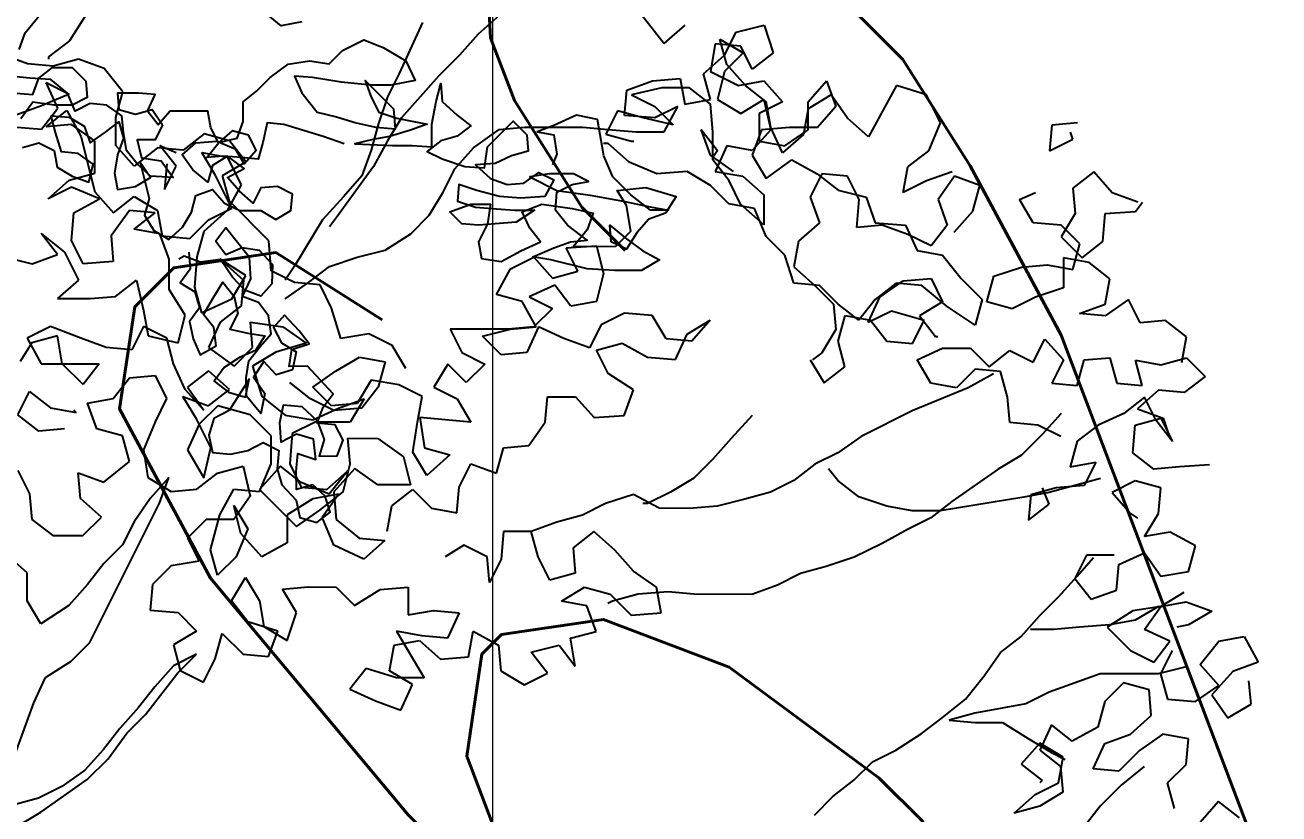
# Model space of a CAD drawing. Header units: millimetres. Extents: x 684983 to 685377, y 990360 to 990509.
# Drawn here: x 685069.724 to 685070.502, y 990430.136 to 990430.626 of the extents above; entities that cross this region are included whole.
import ezdxf

# ---------------------------------------------------------------- set-up
doc = ezdxf.new("R2010")
doc.units = ezdxf.units.MM
doc.header["$PDMODE"] = 35
doc.header["$PDSIZE"] = 0.2
for name, color, linetype in [('dim', 7, 'Continuous'), ('MAHAGONY', 7, 'Continuous'), ('TEAK', 7, 'Continuous')]:
    doc.layers.add(name, color=color, linetype=linetype)
doc.layers.add('grid', color=8, linetype='Continuous', lineweight=9)
doc.layers.add('GRID LEVELS', color=7, linetype='Continuous', lineweight=13)
doc.styles.add('DIM', font='ARIALN.TTF', dxfattribs={"width": 0.8, "height": 1})
doc.styles.get("Standard").update_dxf_attribs({"font": 'RomanS'})
doc.dimstyles.get("Standard").update_dxf_attribs({"dimtxt": 1, "dimasz": 0.18, "dimexe": 0.18, "dimexo": 0.0625, "dimgap": 0.09, "dimtad": 0, "dimrnd": 0.05, "dimzin": 0, "dimdsep": 46, "dimtxsty": 'DIM', "dimcen": 0.09, "dimse1": 1, "dimse2": 1, "dimsd1": 1, "dimsd2": 1, "dimadec": 0, "dimazin": 0, "dimtfac": 1, "dimtix": 1, "dimtofl": 0, "dimtmove": 2, "dimatfit": 3, "dimfxl": 0, "dimtolj": 1, "dimtzin": 0, "dimarcsym": 0})

# ---------------------------------------------------------------- blocks, each defined once
blk = doc.blocks.new('*D25')
at = {"layer": 'Defpoints', "color": 0, "transparency": 16777216}
for p in [(685072.801, 990433.898), (685069.954, 990423.491), (685070.80081, 990423.25934)]:
    blk.add_point(p, dxfattribs=at)
at = {"layer": 'dim', "color": 0, "transparency": 16777216, "insert": (685072.22431, 990428.46284), "char_height": 1, "attachment_point": 5, "rotation": 74.70017, "style": 'DIM'}
blk.add_mtext('\\A1;10.80', dxfattribs=at)
blk = doc.blocks.new('TREE30')
at = {"color": 105, "flags": 128}
blk.add_lwpolyline([(0.33594, 1.70127), (0.32227, 1.69856), (0.31247, 1.70657)], dxfattribs=at)
at = {"color": 15, "flags": 128}
blk.add_lwpolyline([(0.14852, 1.68292), (0.15251, 1.69393), (0.16051, 1.70395), (0.16751, 1.71396), (0.1735, 1.72398), (0.1895, 1.74201), (0.1985, 1.75002), (0.2065, 1.75804), (0.2125, 1.76805), (0.21549, 1.77906), (0.22148, 1.79008), (0.22848, 1.79909), (0.23748, 1.80811), (0.24748, 1.81512), (0.25649, 1.82214), (0.26649, 1.82815), (0.27849, 1.83216), (0.28951, 1.83117), (0.30151, 1.83319), (0.31352, 1.8372), (0.32453, 1.83521), (0.33154, 1.83121)], dxfattribs=at)
at = {"color": 3, "flags": 128}
for points in [[(0.36408, 1.62021), (0.35006, 1.6252), (0.32403, 1.63318), (0.31302, 1.63417), (0.31003, 1.62116), (0.30704, 1.61015), (0.29603, 1.61114), (0.28402, 1.61213), (0.27301, 1.61112), (0.28101, 1.62113), (0.29302, 1.62415), (0.29701, 1.63516), (0.297, 1.64817), (0.306, 1.65519), (0.315, 1.6642), (0.327, 1.67322), (0.34101, 1.67524), (0.35402, 1.67325), (0.36302, 1.68226), (0.37703, 1.68928), (0.39004, 1.68429), (0.40506, 1.67529), (0.41108, 1.66229), (0.39507, 1.65927), (0.38206, 1.65926), (0.36204, 1.66124), (0.34302, 1.66423), (0.33101, 1.66522), (0.33603, 1.65421), (0.34605, 1.64121), (0.35906, 1.63822), (0.37207, 1.63423), (0.38509, 1.63124), (0.3981, 1.63025), (0.39709, 1.64326), (0.37805, 1.66226), (0.38207, 1.65125), (0.38708, 1.64125), (0.39909, 1.63726), (0.41912, 1.63327), (0.40811, 1.62926), (0.3941, 1.62524), (0.38309, 1.62323), (0.37109, 1.62022), (0.39611, 1.61924), (0.40912, 1.61925), (0.42213, 1.61826), (0.42212, 1.63327), (0.42511, 1.64829), (0.4281, 1.6603), (0.42911, 1.64829), (0.43913, 1.63929), (0.44814, 1.6323), (0.43914, 1.62528), (0.42813, 1.62227), (0.41913, 1.61526), (0.42914, 1.61026), (0.44416, 1.60527), (0.45717, 1.60428), (0.45916, 1.6183), (0.47616, 1.63533), (0.48518, 1.62633), (0.48619, 1.61532), (0.47518, 1.6123), (0.46418, 1.60729), (0.45117, 1.60628), (0.46118, 1.59728), (0.4722, 1.59329), (0.48321, 1.5943), (0.49321, 1.60131), (0.50322, 1.59632), (0.49723, 1.5853), (0.48121, 1.58429), (0.4672, 1.58527), (0.45218, 1.58926), (0.44017, 1.59326), (0.43918, 1.58225), (0.45119, 1.57825), (0.46521, 1.57727), (0.47722, 1.57628), (0.49023, 1.57629), (0.47822, 1.56827), (0.46421, 1.56726), (0.45321, 1.56625), (0.4422, 1.56724), (0.43418, 1.57524), (0.44819, 1.58025), (0.4612, 1.58026), (0.45921, 1.56725), (0.45322, 1.55524), (0.45523, 1.54423), (0.46824, 1.54224), (0.48124, 1.54926), (0.49425, 1.55527), (0.48724, 1.56427), (0.48222, 1.57528), (0.49523, 1.5803), (0.51525, 1.57731), (0.52926, 1.57432), (0.52527, 1.56331), (0.51627, 1.55229), (0.5443, 1.55232), (0.55429, 1.56233), (0.55128, 1.57935), (0.54526, 1.58935), (0.56428, 1.59137), (0.5843, 1.58538), (0.5773, 1.57437), (0.5663, 1.57035), (0.5583, 1.56134), (0.5513, 1.55032), (0.54129, 1.55532), (0.54028, 1.56633), (0.5513, 1.55733), (0.56231, 1.54933), (0.57333, 1.54334), (0.56132, 1.53632), (0.54331, 1.5363), (0.52529, 1.53729), (0.50127, 1.54327), (0.48926, 1.54526), (0.50326, 1.55128), (0.51427, 1.55529), (0.52528, 1.5563), (0.51226, 1.5663), (0.50424, 1.5763), (0.50523, 1.58831), (0.51523, 1.59333), (0.52624, 1.59534), (0.51623, 1.60033), (0.50021, 1.60032), (0.4872, 1.5983), (0.50523, 1.58931), (0.52725, 1.58633), (0.54927, 1.58235), (0.56829, 1.57836), (0.5793, 1.57637), (0.56729, 1.57636), (0.55427, 1.58635), (0.54225, 1.59835), (0.53623, 1.61236), (0.53221, 1.63638), (0.51819, 1.63937), (0.50319, 1.63235), (0.49218, 1.62833), (0.50319, 1.62634), (0.50521, 1.61333), (0.50221, 1.60632)], [(0.15058, 1.61787), (0.16159, 1.62088), (0.1716, 1.61588), (0.17361, 1.60488), (0.18363, 1.59888), (0.19464, 1.59489), (0.19763, 1.6069), (0.18762, 1.6139), (0.17661, 1.61489), (0.17259, 1.62789), (0.16958, 1.6389), (0.18159, 1.63791), (0.1916, 1.63192), (0.19562, 1.62091), (0.20562, 1.62793), (0.21462, 1.63494), (0.21763, 1.62393), (0.21364, 1.61292), (0.21165, 1.60091), (0.21366, 1.5899), (0.22567, 1.59191), (0.23567, 1.59793), (0.22866, 1.60793), (0.23468, 1.58391), (0.23169, 1.5729), (0.23771, 1.5629), (0.24772, 1.5569), (0.25672, 1.56492), (0.26272, 1.57493), (0.26571, 1.58594), (0.27671, 1.58996), (0.28473, 1.58096), (0.29474, 1.57596), (0.30875, 1.57598), (0.31877, 1.56998), (0.32877, 1.57599), (0.32976, 1.587), (0.31975, 1.592), (0.30874, 1.59099), (0.30375, 1.58097), (0.29473, 1.58897), (0.28672, 1.59797), (0.29772, 1.60399), (0.2867, 1.61199), (0.2767, 1.60597), (0.27371, 1.59496), (0.26369, 1.60296), (0.25668, 1.61296), (0.26568, 1.62097), (0.27969, 1.62199), (0.2917, 1.61699), (0.29772, 1.60699), (0.30572, 1.61601), (0.3007, 1.62601), (0.28969, 1.629), (0.28069, 1.62099), (0.27568, 1.63099), (0.27366, 1.642), (0.24864, 1.64198), (0.24064, 1.63296), (0.23363, 1.64196), (0.23862, 1.65298), (0.22761, 1.65397), (0.2136, 1.65395), (0.21461, 1.64295), (0.22563, 1.63995), (0.23663, 1.64297), (0.24365, 1.63296), (0.23865, 1.62295), (0.22664, 1.62294), (0.22966, 1.61093), (0.24267, 1.60894), (0.25069, 1.59794), (0.23567, 1.59893), (0.22666, 1.60693), (0.21964, 1.61593), (0.21763, 1.62794), (0.21662, 1.63894), (0.2066, 1.64594), (0.19559, 1.64693), (0.18559, 1.64192), (0.18057, 1.65392), (0.16956, 1.66292), (0.15554, 1.66391), (0.14453, 1.6649)], [(0.14655, 1.65389), (0.15756, 1.6529), (0.16155, 1.66392), (0.17055, 1.67093), (0.18356, 1.67094), (0.19258, 1.66194), (0.19359, 1.65093), (0.18358, 1.64592), (0.17157, 1.64591), (0.15756, 1.6479), (0.14956, 1.63688)], [(0.26091, 1.5485), (0.26193, 1.53714), (0.25524, 1.52817), (0.26494, 1.52216), (0.2681, 1.51143), (0.26141, 1.50246), (0.26384, 1.49104), (0.26842, 1.48026), (0.27925, 1.48625), (0.27755, 1.49835), (0.27078, 1.50708), (0.27757, 1.51888), (0.28358, 1.52858), (0.29103, 1.51911), (0.29346, 1.5077), (0.28814, 1.49726), (0.30009, 1.49472), (0.31135, 1.4929), (0.30535, 1.4832), (0.29456, 1.47863), (0.28441, 1.4719), (0.27772, 1.46293), (0.28737, 1.45551), (0.29859, 1.45228), (0.30114, 1.46423), (0.28766, 1.44346), (0.27755, 1.43815), (0.27433, 1.42694), (0.27676, 1.41552), (0.28875, 1.41439), (0.30017, 1.41682), (0.31027, 1.42213), (0.32071, 1.4168), (0.31957, 1.4048), (0.32274, 1.39407), (0.33229, 1.38382), (0.33472, 1.3724), (0.34593, 1.36917), (0.35467, 1.37595), (0.35151, 1.38668), (0.34327, 1.39405), (0.33254, 1.39089), (0.33226, 1.40294), (0.33339, 1.41494), (0.34529, 1.41098), (0.34364, 1.42449), (0.33242, 1.42772), (0.32232, 1.42241), (0.32135, 1.43519), (0.3239, 1.44714), (0.3359, 1.44601), (0.34618, 1.43644), (0.35071, 1.42424), (0.34748, 1.41302), (0.35953, 1.41331), (0.36344, 1.42379), (0.35813, 1.43389), (0.34613, 1.43502), (0.35004, 1.44551), (0.35673, 1.45448), (0.33968, 1.47278), (0.32763, 1.4725), (0.32944, 1.48377), (0.34091, 1.48761), (0.33414, 1.49635), (0.32458, 1.5066), (0.31721, 1.49836), (0.32252, 1.48826), (0.33222, 1.48225), (0.32968, 1.4703), (0.31894, 1.46714), (0.31075, 1.47593), (0.30401, 1.46555), (0.31142, 1.45466), (0.30882, 1.4413), (0.29932, 1.45296), (0.29904, 1.46501), (0.30085, 1.47628), (0.30827, 1.48593), (0.31565, 1.49417), (0.31395, 1.50627), (0.30718, 1.515), (0.29669, 1.51891), (0.30207, 1.53076), (0.30115, 1.54496), (0.29233, 1.55589), (0.28556, 1.56463), (0.27887, 1.55566), (0.28564, 1.54692), (0.29643, 1.5515), (0.30769, 1.54969), (0.31656, 1.54017), (0.31611, 1.52744), (0.30874, 1.5192), (0.29826, 1.52311), (0.29007, 1.5319), (0.28198, 1.54351), (0.26847, 1.54186), (0.25798, 1.54577), (0.25437, 1.54378)]]:
    blk.add_lwpolyline(points, dxfattribs=at)
blk = doc.blocks.new('A$C25655A80')
at = {"color": 62}
for p, q in [((0.44681, 1.88855), (0.46025, 1.87123)), ((0.2209, 1.88299), (0.21416, 1.87242)), ((0.36029, 1.87998), (0.35065, 1.85884)), ((0.39201, 1.88283), (0.38335, 1.87515)), ((0.46025, 1.87123), (0.46891, 1.87892)), ((0.49006, 1.87601), (0.5016, 1.87889)), ((0.5016, 1.87889), (0.50543, 1.86735)), ((0.38335, 1.87515), (0.37565, 1.8665)), ((0.48333, 1.87314), (0.49293, 1.86736)), ((0.4862, 1.86256), (0.48333, 1.87314)), ((0.48524, 1.8664), (0.49006, 1.87601)), ((0.21416, 1.87242), (0.2055, 1.8657)), ((0.4814, 1.87121), (0.47947, 1.85968)), ((0.49198, 1.87024), (0.4814, 1.87121)), ((0.49677, 1.86063), (0.49198, 1.87024)), ((0.19685, 1.86282), (0.18628, 1.86668)), ((0.20742, 1.86185), (0.19685, 1.86282)), ((0.2055, 1.8657), (0.2055, 1.86474)), ((0.218, 1.86473), (0.20742, 1.86185)), ((0.22857, 1.86087), (0.218, 1.86473)), ((0.37565, 1.8665), (0.367, 1.85786)), ((0.47658, 1.85872), (0.48524, 1.8664)), ((0.49293, 1.86736), (0.48524, 1.85968)), ((0.50543, 1.86735), (0.49677, 1.86063)), ((0.23625, 1.85125), (0.22857, 1.86087)), ((0.35065, 1.85884), (0.34584, 1.84923)), ((0.367, 1.85786), (0.3516, 1.84057)), ((0.47946, 1.84814), (0.47658, 1.85872)), ((0.47947, 1.85968), (0.491, 1.8539)), ((0.48524, 1.85968), (0.48234, 1.84814)), ((0.49388, 1.8539), (0.4862, 1.86256)), ((0.20453, 1.85513), (0.21414, 1.85031)), ((0.20933, 1.84455), (0.20453, 1.85513)), ((0.44486, 1.85202), (0.45543, 1.85586)), ((0.45928, 1.85297), (0.44678, 1.8501)), ((0.45543, 1.85586), (0.46697, 1.85681)), ((0.47081, 1.85296), (0.45928, 1.85297)), ((0.46697, 1.85681), (0.46888, 1.84623)), ((0.47946, 1.84622), (0.47081, 1.85296)), ((0.491, 1.8539), (0.50158, 1.85582)), ((0.50253, 1.84716), (0.49388, 1.8539)), ((0.50158, 1.85582), (0.50926, 1.84716)), ((0.51983, 1.84715), (0.52753, 1.85579)), ((0.52753, 1.85579), (0.53137, 1.84521)), ((0.55637, 1.85384), (0.54481, 1.8327)), ((0.56886, 1.84999), (0.55637, 1.85384)), ((0.21414, 1.85031), (0.2026, 1.84551)), ((0.23336, 1.84068), (0.23625, 1.85125)), ((0.34584, 1.84923), (0.34198, 1.8377)), ((0.44388, 1.84145), (0.44486, 1.85202)), ((0.44678, 1.8501), (0.45638, 1.84528)), ((0.46888, 1.84623), (0.47946, 1.84814)), ((0.48234, 1.84814), (0.49195, 1.84237)), ((0.49195, 1.84237), (0.50157, 1.84812)), ((0.50926, 1.84716), (0.49964, 1.84236)), ((0.50157, 1.84812), (0.50444, 1.83563)), ((0.50444, 1.83659), (0.50253, 1.84716)), ((0.51982, 1.83561), (0.51983, 1.84715)), ((0.52945, 1.85002), (0.51983, 1.84426)), ((0.53617, 1.8404), (0.52945, 1.85002)), ((0.57462, 1.83844), (0.56886, 1.84999)), ((0.2026, 1.84551), (0.19202, 1.84168)), ((0.20259, 1.8359), (0.20933, 1.84455)), ((0.20452, 1.83686), (0.21317, 1.84358)), ((0.21317, 1.84358), (0.21893, 1.833)), ((0.441, 1.84337), (0.43619, 1.83376)), ((0.45157, 1.84048), (0.441, 1.84337)), ((0.45638, 1.84528), (0.46407, 1.83758)), ((0.466, 1.84527), (0.45638, 1.84048)), ((0.46022, 1.8347), (0.466, 1.84527)), ((0.48041, 1.83469), (0.47946, 1.84622)), ((0.49964, 1.84236), (0.49963, 1.83082)), ((0.51983, 1.84426), (0.5179, 1.83369)), ((0.53137, 1.84521), (0.52367, 1.83657)), ((0.18914, 1.83688), (0.20259, 1.8359)), ((0.21509, 1.83781), (0.20452, 1.83686)), ((0.2247, 1.83107), (0.21509, 1.83781)), ((0.23335, 1.82914), (0.23336, 1.84068)), ((0.34198, 1.8377), (0.33909, 1.82712)), ((0.3516, 1.84057), (0.34582, 1.83096)), ((0.45638, 1.84048), (0.44388, 1.84145)), ((0.46407, 1.83758), (0.45157, 1.84048)), ((0.54481, 1.8327), (0.53617, 1.8404)), ((0.5698, 1.82691), (0.57462, 1.83844)), ((0.62076, 1.83744), (0.61979, 1.82687)), ((0.63134, 1.83839), (0.62076, 1.83744)), ((0.21893, 1.833), (0.22468, 1.80993)), ((0.26988, 1.83392), (0.26122, 1.8272)), ((0.28045, 1.83102), (0.26988, 1.83392)), ((0.38139, 1.82805), (0.39197, 1.83573)), ((0.39197, 1.83573), (0.40254, 1.83668)), ((0.40254, 1.83668), (0.42658, 1.83666)), ((0.42658, 1.83666), (0.43715, 1.83569)), ((0.43619, 1.83376), (0.44676, 1.83087)), ((0.43715, 1.83569), (0.44868, 1.83471)), ((0.44868, 1.83471), (0.46022, 1.8347)), ((0.4756, 1.83565), (0.48232, 1.82699)), ((0.47944, 1.82507), (0.4756, 1.83565)), ((0.4804, 1.82315), (0.48041, 1.83469)), ((0.50444, 1.83563), (0.49674, 1.82698)), ((0.5006, 1.83563), (0.49674, 1.82506)), ((0.51213, 1.83658), (0.5006, 1.83563)), ((0.50924, 1.82601), (0.50444, 1.83659)), ((0.5179, 1.83369), (0.50924, 1.82601)), ((0.5102, 1.82889), (0.51982, 1.83561)), ((0.52367, 1.83657), (0.51213, 1.83658)), ((0.61979, 1.82687), (0.62941, 1.83167)), ((0.62941, 1.83167), (0.62845, 1.83455)), ((0.22469, 1.81762), (0.2247, 1.83107)), ((0.24103, 1.82049), (0.23335, 1.82914)), ((0.25065, 1.82817), (0.24103, 1.82049)), ((0.26122, 1.8272), (0.25065, 1.82817)), ((0.25161, 1.82913), (0.25834, 1.82624)), ((0.25833, 1.82047), (0.25161, 1.82913)), ((0.28717, 1.82237), (0.28045, 1.83102)), ((0.33909, 1.82712), (0.33523, 1.81655)), ((0.34582, 1.83096), (0.34004, 1.82039)), ((0.37369, 1.8194), (0.38139, 1.82805)), ((0.43714, 1.82992), (0.43522, 1.82992)), ((0.44579, 1.82222), (0.43714, 1.82992)), ((0.44676, 1.83087), (0.44772, 1.83087)), ((0.48232, 1.82699), (0.4804, 1.82411)), ((0.48617, 1.82891), (0.48135, 1.81834)), ((0.49674, 1.82698), (0.48617, 1.82891)), ((0.49963, 1.83082), (0.5102, 1.82889)), ((0.56114, 1.82019), (0.5698, 1.82691)), ((0.25449, 1.82143), (0.25352, 1.81086)), ((0.26891, 1.82623), (0.27949, 1.8243)), ((0.27467, 1.81661), (0.26891, 1.82623)), ((0.27756, 1.81661), (0.28717, 1.82237)), ((0.27949, 1.8243), (0.28524, 1.81275)), ((0.45732, 1.8174), (0.44579, 1.82222)), ((0.48904, 1.81834), (0.47944, 1.82507)), ((0.48712, 1.81449), (0.4804, 1.82315)), ((0.49674, 1.82506), (0.5025, 1.81544)), ((0.5025, 1.81544), (0.51308, 1.82312)), ((0.51308, 1.82312), (0.52365, 1.81734)), ((0.21411, 1.81474), (0.22469, 1.81762)), ((0.25352, 1.81086), (0.25833, 1.82047)), ((0.28139, 1.80315), (0.27467, 1.81661)), ((0.28043, 1.80603), (0.27756, 1.81661)), ((0.34004, 1.82039), (0.32464, 1.79926)), ((0.33523, 1.81655), (0.32754, 1.80791)), ((0.36887, 1.80979), (0.37369, 1.8194)), ((0.46982, 1.81835), (0.45732, 1.8174)), ((0.47943, 1.81258), (0.46982, 1.81835)), ((0.48135, 1.81834), (0.49289, 1.81641)), ((0.49289, 1.81641), (0.50153, 1.80871)), ((0.52557, 1.81734), (0.52076, 1.80773)), ((0.52365, 1.81734), (0.5323, 1.81061)), ((0.53615, 1.81637), (0.52557, 1.81734)), ((0.54094, 1.80675), (0.53615, 1.81637)), ((0.55921, 1.80962), (0.56114, 1.82019)), ((0.57941, 1.81825), (0.56883, 1.81442)), ((0.58037, 1.81633), (0.57363, 1.80672)), ((0.59094, 1.81247), (0.58037, 1.81633)), ((0.63805, 1.8182), (0.62939, 1.81148)), ((0.64573, 1.80954), (0.63805, 1.8182)), ((0.20545, 1.80706), (0.21411, 1.81474)), ((0.21507, 1.81186), (0.20545, 1.80706)), ((0.2266, 1.80704), (0.21507, 1.81186)), ((0.28524, 1.81275), (0.27947, 1.80219)), ((0.48711, 1.80488), (0.47943, 1.81258)), ((0.49192, 1.80487), (0.48712, 1.81449)), ((0.56883, 1.81442), (0.55921, 1.80962)), ((0.58804, 1.8019), (0.59094, 1.81247)), ((0.62939, 1.81148), (0.63034, 1.8009)), ((0.21602, 1.80128), (0.2266, 1.80704)), ((0.22468, 1.80993), (0.23236, 1.80127)), ((0.23236, 1.80127), (0.24102, 1.80799)), ((0.24102, 1.80799), (0.25063, 1.80221)), ((0.29676, 1.78967), (0.28043, 1.80603)), ((0.32754, 1.80791), (0.31888, 1.7983)), ((0.3631, 1.80019), (0.36887, 1.80979)), ((0.50153, 1.80871), (0.50152, 1.79621)), ((0.52076, 1.80773), (0.52459, 1.79715)), ((0.5323, 1.81061), (0.54383, 1.80771)), ((0.53997, 1.79522), (0.54094, 1.80675)), ((0.54383, 1.80771), (0.54766, 1.79713)), ((0.57363, 1.80672), (0.57746, 1.79614)), ((0.60727, 1.80669), (0.61401, 1.80957)), ((0.61303, 1.79707), (0.60727, 1.80669)), ((0.6563, 1.80569), (0.64573, 1.80954)), ((0.65533, 1.80184), (0.65822, 1.80568)), ((0.21505, 1.78975), (0.21602, 1.80128)), ((0.23909, 1.80222), (0.23139, 1.79166)), ((0.24966, 1.80125), (0.23909, 1.80222)), ((0.24101, 1.79453), (0.24966, 1.80125)), ((0.25063, 1.80221), (0.25254, 1.79164)), ((0.27947, 1.80219), (0.26984, 1.79354)), ((0.27177, 1.79835), (0.28139, 1.80315)), ((0.49768, 1.80295), (0.48711, 1.80488)), ((0.50152, 1.79621), (0.49192, 1.80487)), ((0.50248, 1.79141), (0.49768, 1.80295)), ((0.58035, 1.79326), (0.58804, 1.8019)), ((0.63034, 1.8009), (0.62456, 1.7913)), ((0.64187, 1.78936), (0.64284, 1.80089)), ((0.64284, 1.80089), (0.65533, 1.80184)), ((0.26407, 1.79066), (0.27177, 1.79835)), ((0.31888, 1.7983), (0.30732, 1.77909)), ((0.32464, 1.79926), (0.32176, 1.79542)), ((0.3554, 1.7925), (0.3631, 1.80019)), ((0.52459, 1.79715), (0.51593, 1.78947)), ((0.55055, 1.79617), (0.53997, 1.79522)), ((0.54766, 1.79713), (0.56016, 1.79616)), ((0.56112, 1.79231), (0.55055, 1.79617)), ((0.56016, 1.79616), (0.56496, 1.78558)), ((0.57746, 1.79614), (0.57073, 1.7875)), ((0.62457, 1.7961), (0.61303, 1.79707)), ((0.63225, 1.7884), (0.62457, 1.7961)), ((0.20255, 1.79264), (0.21216, 1.78494)), ((0.20927, 1.78398), (0.20255, 1.79264)), ((0.23139, 1.79166), (0.23234, 1.78108)), ((0.25158, 1.7926), (0.24101, 1.79453)), ((0.25541, 1.78202), (0.25158, 1.7926)), ((0.25254, 1.79164), (0.26407, 1.79066)), ((0.26984, 1.79354), (0.26695, 1.78297)), ((0.34482, 1.78578), (0.3554, 1.7925)), ((0.51016, 1.78371), (0.50248, 1.79141)), ((0.57073, 1.7875), (0.56112, 1.79231)), ((0.62456, 1.7913), (0.63321, 1.78264)), ((0.21216, 1.78494), (0.21792, 1.7734)), ((0.21985, 1.78013), (0.21505, 1.78975)), ((0.29771, 1.77717), (0.29676, 1.78967)), ((0.33328, 1.78291), (0.34482, 1.78578)), ((0.4198, 1.78668), (0.4323, 1.78763)), ((0.4246, 1.77706), (0.4198, 1.78668)), ((0.4323, 1.78763), (0.43517, 1.77609)), ((0.51593, 1.78947), (0.514, 1.7789)), ((0.56496, 1.78558), (0.57553, 1.78365)), ((0.62936, 1.77783), (0.63225, 1.7884)), ((0.63321, 1.78264), (0.64187, 1.78936)), ((0.18716, 1.78304), (0.1987, 1.78015)), ((0.1987, 1.78015), (0.20927, 1.78398)), ((0.23234, 1.78108), (0.21985, 1.78013)), ((0.2554, 1.76952), (0.25541, 1.78202)), ((0.26695, 1.78297), (0.26598, 1.77047)), ((0.27656, 1.782), (0.28617, 1.77334)), ((0.28713, 1.77526), (0.27656, 1.782)), ((0.32174, 1.77908), (0.33328, 1.78291)), ((0.39672, 1.77805), (0.40634, 1.78284)), ((0.40634, 1.78284), (0.41402, 1.77418)), ((0.514, 1.77217), (0.51016, 1.78371)), ((0.57553, 1.78365), (0.58321, 1.77403)), ((0.60821, 1.77881), (0.61879, 1.77976)), ((0.61879, 1.77976), (0.62936, 1.77783)), ((0.62552, 1.78264), (0.62551, 1.77015)), ((0.63609, 1.78071), (0.62552, 1.78264)), ((0.64473, 1.77397), (0.63609, 1.78071)), ((0.28136, 1.76565), (0.28713, 1.77526)), ((0.30732, 1.77236), (0.29771, 1.77717)), ((0.30732, 1.77909), (0.30347, 1.77332)), ((0.31308, 1.77235), (0.32174, 1.77908)), ((0.39095, 1.76748), (0.39672, 1.77805)), ((0.41402, 1.77418), (0.4246, 1.77706)), ((0.43517, 1.77609), (0.43228, 1.76455)), ((0.514, 1.7789), (0.52265, 1.7712)), ((0.59378, 1.76441), (0.59667, 1.77498)), ((0.59667, 1.77498), (0.60821, 1.77881)), ((0.21792, 1.7734), (0.20926, 1.76572)), ((0.23329, 1.76666), (0.24195, 1.77338)), ((0.24195, 1.77338), (0.24482, 1.76088)), ((0.26212, 1.75894), (0.2554, 1.76952)), ((0.26598, 1.77047), (0.26885, 1.7599)), ((0.28617, 1.77334), (0.2852, 1.76277)), ((0.30347, 1.76563), (0.31308, 1.77235)), ((0.31789, 1.77139), (0.30732, 1.77236)), ((0.32269, 1.76177), (0.31789, 1.77139)), ((0.41498, 1.7713), (0.4044, 1.7665)), ((0.4217, 1.76264), (0.41498, 1.7713)), ((0.52457, 1.7712), (0.514, 1.77217)), ((0.52265, 1.7712), (0.53033, 1.7635)), ((0.53225, 1.7635), (0.52457, 1.7712)), ((0.55629, 1.77213), (0.54764, 1.76541)), ((0.54956, 1.76637), (0.55918, 1.77309)), ((0.56687, 1.77116), (0.55629, 1.77213)), ((0.55918, 1.77309), (0.57071, 1.77404)), ((0.57743, 1.7625), (0.56687, 1.77116)), ((0.57071, 1.77404), (0.57551, 1.76442)), ((0.58321, 1.77403), (0.59186, 1.76537)), ((0.62551, 1.77015), (0.61397, 1.76631)), ((0.6428, 1.7634), (0.64473, 1.77397)), ((0.20926, 1.76572), (0.22272, 1.76571)), ((0.22272, 1.76571), (0.23329, 1.76666)), ((0.26885, 1.7599), (0.28136, 1.76565)), ((0.40152, 1.76458), (0.39095, 1.76748)), ((0.40727, 1.754), (0.40152, 1.76458)), ((0.4044, 1.7665), (0.41401, 1.76169)), ((0.43228, 1.76455), (0.4217, 1.76264)), ((0.54764, 1.76541), (0.5409, 1.75676)), ((0.54474, 1.7558), (0.54956, 1.76637)), ((0.57551, 1.76442), (0.56589, 1.75866)), ((0.59186, 1.76537), (0.58896, 1.7548)), ((0.60435, 1.76151), (0.59378, 1.76441)), ((0.61397, 1.76631), (0.60435, 1.76151)), ((0.65242, 1.76531), (0.6428, 1.75859)), ((0.65722, 1.7557), (0.65242, 1.76531)), ((0.24482, 1.76088), (0.24673, 1.75031)), ((0.25923, 1.74741), (0.26212, 1.75894)), ((0.2852, 1.76277), (0.27654, 1.75605)), ((0.32652, 1.74927), (0.32269, 1.76177)), ((0.41401, 1.76169), (0.40631, 1.754)), ((0.44381, 1.75974), (0.43419, 1.75494)), ((0.45534, 1.75877), (0.44381, 1.75974)), ((0.53033, 1.7635), (0.53128, 1.75293)), ((0.5409, 1.75676), (0.53225, 1.7635)), ((0.55436, 1.7606), (0.54474, 1.7558)), ((0.56781, 1.75674), (0.55436, 1.7606)), ((0.58896, 1.7548), (0.57743, 1.7625)), ((0.63222, 1.75957), (0.6428, 1.7634)), ((0.6428, 1.75859), (0.63222, 1.75957)), ((0.20636, 1.75419), (0.19675, 1.74939)), ((0.21886, 1.74937), (0.20636, 1.75419)), ((0.24482, 1.75415), (0.24, 1.74454)), ((0.25442, 1.74934), (0.24482, 1.75415)), ((0.27654, 1.75605), (0.27172, 1.74548)), ((0.28904, 1.75603), (0.30249, 1.7541)), ((0.28999, 1.74546), (0.28904, 1.75603)), ((0.30249, 1.7541), (0.3121, 1.74736)), ((0.40631, 1.754), (0.39574, 1.75305)), ((0.3967, 1.75305), (0.40727, 1.754)), ((0.40824, 1.754), (0.40342, 1.74343)), ((0.41881, 1.74919), (0.40824, 1.754)), ((0.43419, 1.75494), (0.42938, 1.74533)), ((0.4611, 1.74915), (0.45534, 1.75877)), ((0.46976, 1.75106), (0.47938, 1.75682)), ((0.47938, 1.75682), (0.47168, 1.74818)), ((0.53224, 1.74812), (0.53513, 1.75869)), ((0.53513, 1.75869), (0.5457, 1.75676)), ((0.5457, 1.75676), (0.55243, 1.7481)), ((0.563, 1.74713), (0.56781, 1.75674)), ((0.56589, 1.75866), (0.57262, 1.75001)), ((0.66779, 1.75665), (0.65722, 1.7557)), ((0.67644, 1.74991), (0.66779, 1.75665)), ((0.19675, 1.74939), (0.2025, 1.73881)), ((0.20924, 1.75034), (0.19867, 1.74747)), ((0.21116, 1.7388), (0.20924, 1.75034)), ((0.22943, 1.74551), (0.21886, 1.74937)), ((0.24673, 1.75031), (0.25923, 1.74741)), ((0.2573, 1.73876), (0.25442, 1.74934)), ((0.33806, 1.75118), (0.32652, 1.74927)), ((0.34767, 1.74637), (0.33806, 1.75118)), ((0.37171, 1.75307), (0.3765, 1.74346)), ((0.39574, 1.75305), (0.37171, 1.75307)), ((0.38516, 1.75018), (0.3967, 1.75305)), ((0.39284, 1.74248), (0.38516, 1.75018)), ((0.42938, 1.74533), (0.41881, 1.74919)), ((0.47168, 1.74818), (0.4611, 1.74915)), ((0.46494, 1.74049), (0.46976, 1.75106)), ((0.53128, 1.75293), (0.52551, 1.74332)), ((0.57262, 1.75001), (0.57358, 1.75001)), ((0.61298, 1.7394), (0.6178, 1.749)), ((0.6178, 1.749), (0.62548, 1.74035)), ((0.6745, 1.73934), (0.67644, 1.74991)), ((0.19867, 1.74747), (0.19385, 1.73978)), ((0.24, 1.74454), (0.22943, 1.74551)), ((0.27172, 1.74548), (0.28229, 1.73778)), ((0.28229, 1.73778), (0.28999, 1.74546)), ((0.2996, 1.74353), (0.28998, 1.73777)), ((0.3121, 1.74736), (0.2996, 1.74353)), ((0.35343, 1.73675), (0.34767, 1.74637)), ((0.3765, 1.74346), (0.38611, 1.73864)), ((0.40342, 1.74343), (0.39284, 1.74248)), ((0.43226, 1.74437), (0.44284, 1.74724)), ((0.43706, 1.73475), (0.43226, 1.74437)), ((0.44284, 1.74724), (0.45341, 1.74146)), ((0.53511, 1.73754), (0.53224, 1.74812)), ((0.55243, 1.7481), (0.563, 1.74713)), ((0.56492, 1.7404), (0.57549, 1.7452)), ((0.57549, 1.7452), (0.58703, 1.74519)), ((0.58703, 1.74519), (0.59471, 1.73749)), ((0.59471, 1.73749), (0.60337, 1.74421)), ((0.60337, 1.74421), (0.61298, 1.7394)), ((0.2025, 1.73881), (0.22654, 1.73879)), ((0.2198, 1.73014), (0.21116, 1.7388)), ((0.22654, 1.73879), (0.2198, 1.73014)), ((0.26209, 1.72818), (0.2573, 1.73876)), ((0.32459, 1.73581), (0.3342, 1.74157)), ((0.3342, 1.74157), (0.34478, 1.73964)), ((0.34478, 1.73964), (0.34188, 1.72907)), ((0.37073, 1.73866), (0.36495, 1.72905)), ((0.37841, 1.73096), (0.37073, 1.73866)), ((0.38611, 1.73864), (0.37841, 1.73096)), ((0.45341, 1.74146), (0.46494, 1.74049)), ((0.5207, 1.74044), (0.52646, 1.73082)), ((0.52551, 1.74332), (0.52166, 1.74044)), ((0.57068, 1.73078), (0.56492, 1.7404)), ((0.62548, 1.74035), (0.62066, 1.73074)), ((0.63124, 1.72977), (0.63413, 1.74034)), ((0.63413, 1.74034), (0.6447, 1.74129)), ((0.6447, 1.74129), (0.64758, 1.73071)), ((0.65528, 1.74032), (0.66585, 1.73839)), ((0.65815, 1.72974), (0.65528, 1.74032)), ((0.66585, 1.73839), (0.67643, 1.74126)), ((0.67643, 1.74126), (0.68411, 1.73356)), ((0.23229, 1.72436), (0.23903, 1.73301)), ((0.23903, 1.73301), (0.2496, 1.73396)), ((0.2496, 1.73396), (0.2544, 1.72434)), ((0.27171, 1.73586), (0.26306, 1.72914)), ((0.28036, 1.72816), (0.27171, 1.73586)), ((0.28998, 1.73777), (0.29382, 1.72527)), ((0.31497, 1.72909), (0.32459, 1.73581)), ((0.44763, 1.72801), (0.43706, 1.73475)), ((0.52646, 1.73082), (0.53511, 1.73754)), ((0.58895, 1.73653), (0.58125, 1.72885)), ((0.59663, 1.7346), (0.58605, 1.72885)), ((0.59952, 1.73556), (0.58895, 1.73653)), ((0.60239, 1.72499), (0.59952, 1.73556)), ((0.68411, 1.73356), (0.67545, 1.72684)), ((0.26978, 1.71952), (0.26209, 1.72818)), ((0.26306, 1.72914), (0.26978, 1.71952)), ((0.2717, 1.72144), (0.28036, 1.72816)), ((0.314, 1.72429), (0.30536, 1.73103)), ((0.32265, 1.7214), (0.31497, 1.72909)), ((0.339, 1.73196), (0.33323, 1.72235)), ((0.34188, 1.72907), (0.33515, 1.72042)), ((0.35054, 1.73002), (0.339, 1.73196)), ((0.36014, 1.72521), (0.35054, 1.73002)), ((0.36495, 1.72905), (0.37456, 1.72423)), ((0.44377, 1.71744), (0.44763, 1.72801)), ((0.58605, 1.72885), (0.56297, 1.71925)), ((0.58125, 1.72885), (0.57068, 1.73078)), ((0.62066, 1.73074), (0.63124, 1.72977)), ((0.64758, 1.73071), (0.65815, 1.72974)), ((0.66488, 1.72781), (0.65622, 1.72013)), ((0.67545, 1.72684), (0.66488, 1.72781)), ((0.19287, 1.71767), (0.19769, 1.72728)), ((0.19769, 1.72728), (0.20633, 1.72054)), ((0.22171, 1.72245), (0.23229, 1.72436)), ((0.2544, 1.72434), (0.24959, 1.71473)), ((0.26113, 1.7253), (0.2717, 1.72144)), ((0.26689, 1.71568), (0.26113, 1.7253)), ((0.29382, 1.72527), (0.30342, 1.71757)), ((0.32361, 1.71947), (0.314, 1.72429)), ((0.32553, 1.72043), (0.33611, 1.72427)), ((0.33611, 1.72427), (0.33033, 1.71466)), ((0.35821, 1.71463), (0.36014, 1.72521)), ((0.37456, 1.72423), (0.38032, 1.71461)), ((0.41108, 1.71459), (0.41206, 1.72516)), ((0.41206, 1.72516), (0.42359, 1.72515)), ((0.42359, 1.72515), (0.43127, 1.71649)), ((0.60334, 1.71441), (0.60239, 1.72499)), ((0.65911, 1.72493), (0.65045, 1.71821)), ((0.66391, 1.71532), (0.65911, 1.72493)), ((0.20152, 1.71093), (0.19287, 1.71767)), ((0.20633, 1.72054), (0.2169, 1.71861)), ((0.2169, 1.71861), (0.21594, 1.71957)), ((0.22555, 1.71187), (0.22171, 1.72245)), ((0.27555, 1.72144), (0.26785, 1.71376)), ((0.289, 1.71758), (0.27555, 1.72144)), ((0.29765, 1.70892), (0.289, 1.71758)), ((0.30342, 1.71757), (0.31495, 1.71564)), ((0.31495, 1.71564), (0.32553, 1.72043)), ((0.33323, 1.72235), (0.32265, 1.7214)), ((0.33515, 1.72042), (0.32361, 1.71947)), ((0.43127, 1.71649), (0.44377, 1.71744)), ((0.56297, 1.71925), (0.54182, 1.7087)), ((0.6245, 1.71824), (0.6168, 1.70959)), ((0.65045, 1.71821), (0.63987, 1.71342)), ((0.65622, 1.72013), (0.66679, 1.71628)), ((0.24959, 1.71473), (0.24477, 1.7032)), ((0.26785, 1.71376), (0.26303, 1.70319)), ((0.27265, 1.70414), (0.26689, 1.71568)), ((0.31592, 1.71467), (0.3063, 1.70988)), ((0.33033, 1.71466), (0.31592, 1.71467)), ((0.35628, 1.70214), (0.35821, 1.71463)), ((0.35918, 1.71656), (0.36109, 1.70406)), ((0.38032, 1.71461), (0.35918, 1.71656)), ((0.40435, 1.70498), (0.41108, 1.71459)), ((0.49664, 1.71739), (0.48798, 1.70779)), ((0.61488, 1.71344), (0.60334, 1.71441)), ((0.62449, 1.70862), (0.61488, 1.71344)), ((0.63987, 1.71342), (0.63122, 1.70669)), ((0.65428, 1.70187), (0.65525, 1.7134)), ((0.65525, 1.7134), (0.66583, 1.71628)), ((0.67063, 1.70666), (0.66391, 1.71532)), ((0.66583, 1.71628), (0.67063, 1.70666)), ((0.66679, 1.71628), (0.66967, 1.70762)), ((0.21209, 1.71188), (0.20152, 1.71093)), ((0.23612, 1.70898), (0.22555, 1.71187)), ((0.239, 1.6984), (0.23612, 1.70898)), ((0.29763, 1.69739), (0.29765, 1.70892)), ((0.3063, 1.70988), (0.30533, 1.69738)), ((0.32937, 1.70793), (0.34186, 1.70792)), ((0.33032, 1.69736), (0.32937, 1.70793)), ((0.34186, 1.70792), (0.35243, 1.70022)), ((0.48798, 1.70779), (0.48028, 1.69914)), ((0.54182, 1.7087), (0.5322, 1.70198)), ((0.6168, 1.70959), (0.60814, 1.70095)), ((0.24477, 1.7032), (0.24668, 1.69167)), ((0.26303, 1.70319), (0.26975, 1.69164)), ((0.26975, 1.69164), (0.27265, 1.70414)), ((0.36204, 1.69252), (0.35628, 1.70214)), ((0.36109, 1.70406), (0.37166, 1.70116)), ((0.39088, 1.69346), (0.39377, 1.70403)), ((0.39377, 1.70403), (0.40435, 1.70498)), ((0.5322, 1.70198), (0.52258, 1.69718)), ((0.63122, 1.70669), (0.62832, 1.69612)), ((0.66293, 1.69513), (0.65428, 1.70187)), ((0.22841, 1.68976), (0.239, 1.6984)), ((0.29282, 1.68586), (0.29763, 1.69739)), ((0.30533, 1.69738), (0.31012, 1.68776)), ((0.32742, 1.68582), (0.33032, 1.69736)), ((0.35243, 1.70022), (0.3553, 1.68868)), ((0.37166, 1.70116), (0.36204, 1.69252)), ((0.37549, 1.6877), (0.38031, 1.69731)), ((0.38031, 1.69731), (0.39088, 1.69346)), ((0.48028, 1.69914), (0.47259, 1.69146)), ((0.52258, 1.69718), (0.51392, 1.69046)), ((0.60814, 1.70095), (0.59852, 1.69519)), ((0.62832, 1.69612), (0.6389, 1.69804)), ((0.6389, 1.69804), (0.63408, 1.68843)), ((0.686, 1.69703), (0.6735, 1.69608)), ((0.19285, 1.6946), (0.19765, 1.68498)), ((0.21879, 1.68304), (0.21784, 1.69361)), ((0.21784, 1.69361), (0.22841, 1.68976)), ((0.24668, 1.69167), (0.25629, 1.68589)), ((0.25533, 1.69166), (0.24763, 1.68301)), ((0.25148, 1.68109), (0.25533, 1.69166)), ((0.26686, 1.68684), (0.27552, 1.69356)), ((0.27552, 1.69356), (0.2861, 1.69644)), ((0.2861, 1.69644), (0.28897, 1.68394)), ((0.30148, 1.69642), (0.29282, 1.68682)), ((0.31012, 1.68969), (0.30148, 1.69642)), ((0.3207, 1.68679), (0.32936, 1.69447)), ((0.32936, 1.69447), (0.32166, 1.68487)), ((0.33224, 1.69543), (0.32358, 1.68583)), ((0.34185, 1.68869), (0.33224, 1.69543)), ((0.47259, 1.69146), (0.46297, 1.6857)), ((0.53219, 1.69044), (0.52835, 1.69525)), ((0.59852, 1.69519), (0.57928, 1.68175)), ((0.6735, 1.69608), (0.66293, 1.69513)), ((0.25629, 1.68589), (0.26686, 1.68684)), ((0.27647, 1.67626), (0.28224, 1.68683)), ((0.28224, 1.68683), (0.29282, 1.68586)), ((0.29282, 1.68682), (0.30819, 1.67142)), ((0.32166, 1.68487), (0.31012, 1.68969)), ((0.31012, 1.68776), (0.3207, 1.68679)), ((0.3553, 1.68868), (0.34185, 1.68869)), ((0.34761, 1.68004), (0.35626, 1.68676)), ((0.35626, 1.68676), (0.36395, 1.67906)), ((0.37452, 1.67713), (0.37549, 1.6877)), ((0.51392, 1.69046), (0.5043, 1.68566)), ((0.54083, 1.68371), (0.53219, 1.69044)), ((0.62255, 1.68748), (0.61197, 1.6846)), ((0.61966, 1.68075), (0.61678, 1.68748)), ((0.64081, 1.6913), (0.61966, 1.68556)), ((0.63408, 1.68843), (0.62255, 1.68748)), ((0.65523, 1.69033), (0.64562, 1.68553)), ((0.6658, 1.68744), (0.65523, 1.69033)), ((0.66483, 1.67686), (0.6658, 1.68744)), ((0.19765, 1.68498), (0.1986, 1.67441)), ((0.22744, 1.67534), (0.21879, 1.68304)), ((0.22259, 1.62344), (0.25148, 1.68109)), ((0.24763, 1.68301), (0.2409, 1.67341)), ((0.28897, 1.68394), (0.28223, 1.67433)), ((0.31492, 1.68295), (0.30434, 1.67623)), ((0.3255, 1.68486), (0.31492, 1.68295)), ((0.3178, 1.67814), (0.32742, 1.68582)), ((0.31876, 1.67526), (0.3255, 1.68486)), ((0.32358, 1.68583), (0.32453, 1.67429)), ((0.44759, 1.68475), (0.43605, 1.68092)), ((0.45816, 1.67898), (0.44759, 1.68475)), ((0.46297, 1.6857), (0.45335, 1.6809)), ((0.49373, 1.68279), (0.48219, 1.67991)), ((0.5043, 1.68566), (0.49373, 1.68279)), ((0.55236, 1.67985), (0.54083, 1.68371)), ((0.57928, 1.68175), (0.57062, 1.67503)), ((0.60908, 1.68364), (0.57447, 1.67791)), ((0.61966, 1.68556), (0.60908, 1.68364)), ((0.61197, 1.6846), (0.611, 1.67403)), ((0.64562, 1.68553), (0.6533, 1.67687)), ((0.27261, 1.66184), (0.27647, 1.67626)), ((0.28224, 1.6801), (0.288, 1.67048)), ((0.28511, 1.66856), (0.28224, 1.6801)), ((0.30434, 1.67623), (0.30433, 1.6647)), ((0.30819, 1.67142), (0.3178, 1.67814)), ((0.34567, 1.66947), (0.34761, 1.68004)), ((0.36395, 1.67906), (0.37452, 1.67713)), ((0.42643, 1.67612), (0.41585, 1.67325)), ((0.43605, 1.68092), (0.42643, 1.67612)), ((0.45335, 1.6809), (0.45143, 1.6809)), ((0.47065, 1.67896), (0.45816, 1.67898)), ((0.48219, 1.67991), (0.47065, 1.67896)), ((0.56294, 1.67792), (0.55236, 1.67985)), ((0.57447, 1.67791), (0.56294, 1.67792)), ((0.611, 1.67403), (0.61966, 1.68075)), ((0.6533, 1.67687), (0.65618, 1.67495)), ((0.65906, 1.66726), (0.66483, 1.67686)), ((0.1986, 1.67441), (0.20725, 1.66767)), ((0.21974, 1.66766), (0.22744, 1.67534)), ((0.2409, 1.67341), (0.23608, 1.6638)), ((0.2707, 1.67434), (0.263, 1.66666)), ((0.28223, 1.67433), (0.2707, 1.67434)), ((0.32356, 1.66372), (0.31876, 1.67526)), ((0.32453, 1.67429), (0.33414, 1.66659)), ((0.41585, 1.67325), (0.40527, 1.66941)), ((0.57062, 1.67503), (0.56101, 1.67023)), ((0.20725, 1.66767), (0.21974, 1.66766)), ((0.263, 1.66666), (0.2678, 1.65704)), ((0.288, 1.67048), (0.28318, 1.65895)), ((0.29375, 1.65894), (0.28511, 1.66856)), ((0.33414, 1.66659), (0.34471, 1.66562)), ((0.34471, 1.66562), (0.33605, 1.65794)), ((0.39374, 1.66942), (0.39277, 1.65789)), ((0.40527, 1.66941), (0.39374, 1.66942)), ((0.40527, 1.66941), (0.40335, 1.66941)), ((0.40815, 1.65883), (0.40527, 1.66941)), ((0.43123, 1.66939), (0.42257, 1.66267)), ((0.43987, 1.66169), (0.43123, 1.66939)), ((0.56101, 1.67023), (0.55043, 1.66447)), ((0.66963, 1.66917), (0.65906, 1.66726)), ((0.6802, 1.66339), (0.66963, 1.66917)), ((0.23608, 1.6638), (0.22838, 1.65611)), ((0.27548, 1.65126), (0.27261, 1.66184)), ((0.30433, 1.6647), (0.29375, 1.65894)), ((0.33605, 1.65794), (0.32356, 1.66372)), ((0.37739, 1.66367), (0.3697, 1.65887)), ((0.387, 1.65885), (0.37739, 1.66367)), ((0.42257, 1.66267), (0.42352, 1.65209)), ((0.44756, 1.65303), (0.43987, 1.66169)), ((0.55043, 1.66447), (0.53889, 1.65871)), ((0.64847, 1.65573), (0.65905, 1.66053)), ((0.65905, 1.66053), (0.66577, 1.65091)), ((0.67731, 1.65282), (0.6802, 1.66339)), ((0.19666, 1.6523), (0.18801, 1.66)), ((0.22838, 1.65611), (0.22165, 1.64747)), ((0.2678, 1.65704), (0.25626, 1.65513)), ((0.28318, 1.65895), (0.27548, 1.65126)), ((0.38795, 1.64828), (0.387, 1.65885)), ((0.39277, 1.65789), (0.38795, 1.64828)), ((0.41295, 1.64922), (0.40815, 1.65883)), ((0.53889, 1.65871), (0.52735, 1.65488)), ((0.63502, 1.65959), (0.6302, 1.64998)), ((0.63116, 1.65094), (0.6379, 1.65862)), ((0.64655, 1.65958), (0.63502, 1.65959)), ((0.6475, 1.64516), (0.64847, 1.65573)), ((0.19665, 1.64076), (0.19666, 1.6523)), ((0.25626, 1.65513), (0.24856, 1.64744)), ((0.28124, 1.64069), (0.28702, 1.65029)), ((0.28702, 1.65029), (0.29278, 1.64067)), ((0.42352, 1.65209), (0.41295, 1.64922)), ((0.45716, 1.64629), (0.44756, 1.65303)), ((0.51677, 1.65201), (0.50715, 1.64721)), ((0.52735, 1.65488), (0.51677, 1.65201)), ((0.62347, 1.64229), (0.63116, 1.65094)), ((0.6302, 1.64998), (0.63692, 1.64132)), ((0.66577, 1.65091), (0.67731, 1.65282)), ((0.22165, 1.64747), (0.21395, 1.63882)), ((0.24856, 1.64744), (0.24759, 1.63687)), ((0.30239, 1.64547), (0.31297, 1.64642)), ((0.30815, 1.63585), (0.30239, 1.64547)), ((0.31297, 1.64642), (0.3245, 1.64641)), ((0.3245, 1.64641), (0.33219, 1.63872)), ((0.33219, 1.63872), (0.34277, 1.64544)), ((0.34277, 1.64544), (0.3543, 1.64639)), ((0.3543, 1.64639), (0.35429, 1.63485)), ((0.41775, 1.64056), (0.42736, 1.64632)), ((0.42736, 1.64632), (0.43794, 1.64343)), ((0.45908, 1.63572), (0.45716, 1.64629)), ((0.50715, 1.64721), (0.49657, 1.64337)), ((0.63692, 1.64132), (0.6475, 1.64516)), ((0.20241, 1.63114), (0.19665, 1.64076)), ((0.28796, 1.63203), (0.28124, 1.64069)), ((0.29278, 1.64067), (0.29469, 1.6301)), ((0.42832, 1.63863), (0.41775, 1.64056)), ((0.43889, 1.64054), (0.43697, 1.63958)), ((0.43794, 1.64343), (0.44658, 1.63477)), ((0.44947, 1.64342), (0.43889, 1.64054)), ((0.46197, 1.64436), (0.44947, 1.64342)), ((0.47254, 1.64339), (0.46197, 1.64436)), ((0.49657, 1.64337), (0.47254, 1.64339)), ((0.61577, 1.63461), (0.62347, 1.64229)), ((0.67538, 1.64417), (0.66576, 1.63841)), ((0.66576, 1.63841), (0.67634, 1.64032)), ((0.67634, 1.64032), (0.68691, 1.63647)), ((0.21395, 1.63882), (0.20241, 1.63114)), ((0.24759, 1.63687), (0.25913, 1.6359)), ((0.25913, 1.6359), (0.26681, 1.6282)), ((0.3043, 1.62432), (0.30815, 1.63585)), ((0.35429, 1.63485), (0.36487, 1.63676)), ((0.36487, 1.63676), (0.37544, 1.63579)), ((0.37544, 1.63579), (0.37063, 1.62522)), ((0.43215, 1.62805), (0.42832, 1.63863)), ((0.44658, 1.63477), (0.45908, 1.63572)), ((0.60807, 1.62597), (0.61577, 1.63461)), ((0.65422, 1.6365), (0.64364, 1.62978)), ((0.66576, 1.63841), (0.65422, 1.6365)), ((0.6648, 1.63841), (0.65518, 1.63265)), ((0.65902, 1.6288), (0.66576, 1.63841)), ((0.68691, 1.63647), (0.67729, 1.63071)), ((0.30046, 1.62817), (0.28796, 1.63203)), ((0.29469, 1.6301), (0.3043, 1.62432)), ((0.63211, 1.62979), (0.62153, 1.62884)), ((0.6446, 1.63074), (0.63211, 1.62979)), ((0.64364, 1.62978), (0.65325, 1.62016)), ((0.65518, 1.63265), (0.6446, 1.63074)), ((0.67729, 1.63071), (0.67248, 1.62975)), ((0.26681, 1.6282), (0.25719, 1.62244)), ((0.27449, 1.61666), (0.27738, 1.62723)), ((0.27738, 1.62723), (0.28603, 1.61857)), ((0.2966, 1.6176), (0.30046, 1.62817)), ((0.34852, 1.62236), (0.35909, 1.62427)), ((0.34948, 1.62813), (0.361, 1.60889)), ((0.36005, 1.62619), (0.34948, 1.62813)), ((0.35909, 1.62427), (0.36774, 1.61657)), ((0.37063, 1.62522), (0.36005, 1.62619)), ((0.37927, 1.61752), (0.3812, 1.6281)), ((0.3812, 1.6281), (0.39177, 1.62232)), ((0.42158, 1.62518), (0.43215, 1.62805)), ((0.42349, 1.61364), (0.42158, 1.62518)), ((0.59941, 1.61925), (0.60807, 1.62597)), ((0.62153, 1.62884), (0.61192, 1.62885)), ((0.66959, 1.62399), (0.65902, 1.6288)), ((0.68978, 1.62397), (0.70035, 1.62588)), ((0.70035, 1.62588), (0.70611, 1.6153)), ((0.21489, 1.61575), (0.22259, 1.62344)), ((0.25719, 1.62244), (0.26007, 1.61187)), ((0.34658, 1.61179), (0.34852, 1.62236)), ((0.39177, 1.62232), (0.39273, 1.61174)), ((0.40523, 1.61942), (0.41677, 1.6223)), ((0.41195, 1.61077), (0.40523, 1.61942)), ((0.41677, 1.6223), (0.42349, 1.61364)), ((0.59267, 1.60964), (0.59941, 1.61925)), ((0.65325, 1.62016), (0.66285, 1.61534)), ((0.66285, 1.61534), (0.66959, 1.62399)), ((0.67055, 1.62014), (0.66573, 1.61053)), ((0.68208, 1.61436), (0.68978, 1.62397)), ((0.20431, 1.60903), (0.21489, 1.61575)), ((0.25718, 1.61379), (0.24949, 1.60515)), ((0.2668, 1.61859), (0.25718, 1.61379)), ((0.2591, 1.61091), (0.2668, 1.61859)), ((0.26967, 1.60705), (0.27449, 1.61666)), ((0.28603, 1.61857), (0.2966, 1.6176)), ((0.36774, 1.61657), (0.37927, 1.61752)), ((0.68976, 1.6057), (0.68208, 1.61436)), ((0.70611, 1.6153), (0.69554, 1.61147)), ((0.19949, 1.59846), (0.20431, 1.60903)), ((0.24563, 1.59361), (0.2591, 1.61091)), ((0.26007, 1.61187), (0.26967, 1.60705)), ((0.33697, 1.61276), (0.33023, 1.60411)), ((0.34946, 1.6089), (0.33697, 1.61276)), ((0.35619, 1.60601), (0.34658, 1.61179)), ((0.361, 1.60889), (0.34946, 1.6089)), ((0.39273, 1.61174), (0.40233, 1.60597)), ((0.40233, 1.60597), (0.41195, 1.61077)), ((0.58497, 1.60003), (0.59267, 1.60964)), ((0.64074, 1.61056), (0.61958, 1.60288)), ((0.66477, 1.61053), (0.64074, 1.61056)), ((0.67631, 1.61341), (0.66477, 1.61053)), ((0.66573, 1.61053), (0.66861, 1.59996)), ((0.69554, 1.61147), (0.68687, 1.60186)), ((0.24949, 1.60515), (0.24275, 1.5965)), ((0.33023, 1.60411), (0.3408, 1.59929)), ((0.35137, 1.59544), (0.35619, 1.60601)), ((0.65035, 1.6067), (0.64265, 1.59902)), ((0.66092, 1.60381), (0.65035, 1.6067)), ((0.66187, 1.59323), (0.66092, 1.60381)), ((0.68014, 1.59898), (0.68976, 1.6057)), ((0.70321, 1.598), (0.70226, 1.60762)), ((0.19178, 1.57732), (0.19949, 1.59846)), ((0.3408, 1.59929), (0.35137, 1.59544)), ((0.57535, 1.59235), (0.58497, 1.60003)), ((0.60997, 1.59809), (0.58881, 1.59426)), ((0.61958, 1.60288), (0.60997, 1.59809)), ((0.64265, 1.59902), (0.63976, 1.58845)), ((0.66861, 1.59996), (0.68014, 1.59898)), ((0.68687, 1.60186), (0.69359, 1.59224)), ((0.24275, 1.5965), (0.23505, 1.58786)), ((0.23793, 1.58593), (0.24563, 1.59361)), ((0.58881, 1.59426), (0.57824, 1.59139)), ((0.65321, 1.58555), (0.66187, 1.59323)), ((0.69359, 1.59224), (0.70321, 1.598)), ((0.23505, 1.58786), (0.22831, 1.57921)), ((0.5667, 1.58563), (0.57535, 1.59235)), ((0.57824, 1.59139), (0.58881, 1.59042)), ((0.58881, 1.59042), (0.60035, 1.59041)), ((0.60035, 1.59041), (0.61092, 1.58367)), ((0.62053, 1.58943), (0.61572, 1.57886)), ((0.62918, 1.58269), (0.62053, 1.58943)), ((0.63976, 1.58845), (0.62918, 1.58269)), ((0.23023, 1.57536), (0.23793, 1.58593)), ((0.55612, 1.57891), (0.5667, 1.58563)), ((0.61092, 1.58367), (0.62052, 1.57789)), ((0.64264, 1.58171), (0.65321, 1.58555)), ((0.66667, 1.58554), (0.65705, 1.57882)), ((0.67724, 1.58361), (0.66667, 1.58554)), ((0.67627, 1.57303), (0.67724, 1.58361)), ((0.22831, 1.57921), (0.22061, 1.57057)), ((0.5465, 1.57411), (0.55612, 1.57891)), ((0.61572, 1.58174), (0.60802, 1.57309)), ((0.62533, 1.57596), (0.61572, 1.58174)), ((0.61572, 1.57886), (0.62436, 1.57212)), ((0.62052, 1.57789), (0.62629, 1.575)), ((0.63782, 1.57114), (0.64264, 1.58171)), ((0.65705, 1.57882), (0.64839, 1.57017)), ((0.22157, 1.56672), (0.23023, 1.57536)), ((0.5388, 1.56643), (0.5465, 1.57411)), ((0.60802, 1.57309), (0.61667, 1.56636)), ((0.6234, 1.56539), (0.62533, 1.57596)), ((0.62436, 1.57212), (0.62531, 1.56154)), ((0.66858, 1.56535), (0.67627, 1.57303)), ((0.22061, 1.57057), (0.211, 1.56385)), ((0.64839, 1.57017), (0.63782, 1.57114)), ((0.65897, 1.57209), (0.64935, 1.56441)), ((0.211, 1.56385), (0.20138, 1.55905)), ((0.20233, 1.55328), (0.22157, 1.56672)), ((0.53014, 1.55971), (0.5388, 1.56643)), ((0.61378, 1.56059), (0.6234, 1.56539)), ((0.61667, 1.56636), (0.6157, 1.5654)), ((0.64935, 1.56441), (0.64069, 1.55576)), ((0.67145, 1.55477), (0.66858, 1.56535)), ((0.20138, 1.55905), (0.1908, 1.55617)), ((0.52245, 1.55202), (0.53014, 1.55971)), ((0.60512, 1.55291), (0.61378, 1.56059)), ((0.62531, 1.56154), (0.6157, 1.55578)), ((0.68972, 1.55764), (0.68202, 1.54899)), ((0.69836, 1.5509), (0.68972, 1.55764)), ((0.19272, 1.54752), (0.20233, 1.55328)), ((0.6157, 1.55578), (0.60512, 1.55291)), ((0.64069, 1.55576), (0.62722, 1.53847))]:
    blk.add_line(p, q, dxfattribs=at)
blk = doc.blocks.new('TR')
blk.add_blockref('A$C25655A80', (0.01921, 0.01485, 1.34531))

msp = doc.modelspace()

# ---------------------------------------------------------------- linework, layer by layer
at = {"layer": 'grid'}
msp.add_line((685070.01363, 990509.15479), (685070.01363, 990370.8996), dxfattribs=at)

# ---------------------------------------------------------------- block references
at = {"layer": 'MAHAGONY', "color": 7, "xscale": 0.9355958136093464, "yscale": 0.9355958136093464, "zscale": 0.9355958136093464}
msp.add_blockref('TREE30', (685069.581, 990429.036, 97.59), dxfattribs=at)
at = {"layer": 'TEAK', "xscale": 1.5, "yscale": 1.5, "zscale": 1.5}
msp.add_blockref('TR', (685069.401, 990427.785, 97.634), dxfattribs=at)

# ---------------------------------------------------------------- texts
at = {"layer": 'GRID LEVELS', "width": 0.5}
msp.add_text('97.62', height=0.8, rotation=45, dxfattribs=at).set_placement((685069.62998, 990429.15777, 97.61953))

# ---------------------------------------------------------------- dimensions: what is measured, and where the dimension line sits
at = {"layer": 'dim'}
dim = msp.add_aligned_dim(p1=(685072.801, 990433.898), p2=(685069.954, 990423.491), distance=0.87792, dimstyle='Standard', dxfattribs=at)
dim.commit()
dim.dimension.update_dxf_attribs({"geometry": '*D25', "text_midpoint": (685072.22431, 990428.46284)})

doc.saveas('drawing.dxf')
